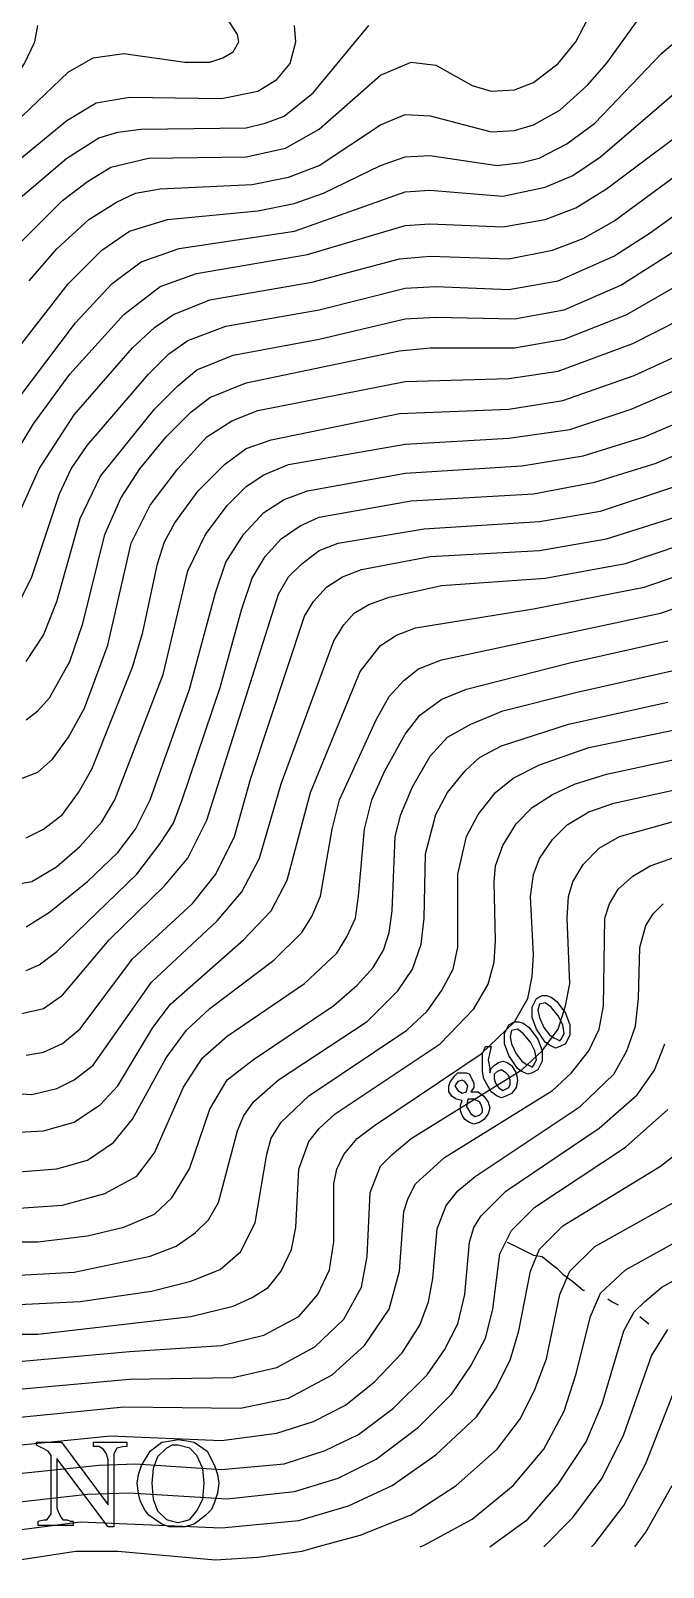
# Model space of a CAD drawing. Extents: x -4.4 to 64.9, y -5.9 to 77.3.
# Drawn here: x 3.55 to 5.84, y -0.08 to 5.47 of the extents above; entities that cross this region are included whole.
import ezdxf

# ---------------------------------------------------------------- set-up
doc = ezdxf.new("R2010")
doc.units = 0
for name, color, linetype in [('8000-8200', 7, 'CONTINUOUS'), ('8200-8400', 7, 'CONTINUOUS'), ('8400-8600', 7, 'CONTINUOUS'), ('8600-8800', 7, 'CONTINUOUS'), ('8800-9000', 7, 'CONTINUOUS'), ('9000-9200', 7, 'CONTINUOUS'), ('9200-9400', 7, 'CONTINUOUS'), ('9400-9600', 7, 'CONTINUOUS'), ('9600-9800', 7, 'CONTINUOUS'), ('Elevations', 7, 'CONTINUOUS'), ('Labels', 7, 'CONTINUOUS'), ('topo', 7, 'CONTINUOUS'), ('water', 7, 'CONTINUOUS')]:
    doc.layers.add(name, color=color, linetype=linetype)

msp = doc.modelspace()

# ---------------------------------------------------------------- linework, layer by layer
at = {"layer": '8000-8200', "color": 2}
msp.add_lwpolyline([(5.733505, -0.010693), (5.773566, 0.042091), (5.868467, 0.210816)], dxfattribs=at)
at = {"layer": '8200-8400', "color": 2}
for points in [[(4.593823, -0.009086), (4.740143, 0.031147), (4.924682, 0.104958), (5.088134, 0.210407), (5.235753, 0.342218), (5.320112, 0.452938), (5.372844, 0.558387), (5.415024, 0.669108), (5.462474, 0.901097), (5.499384, 0.985457), (5.589014, 1.075087), (5.947543, 1.275445)], [(4.957686, -0.010493), (4.972133, -0.005307), (5.146122, 0.089604), (5.293752, 0.210863), (5.404472, 0.342683), (5.478294, 0.479764), (5.520474, 0.611574), (5.573194, 0.822473), (5.610104, 0.906833), (5.699734, 0.991193), (6.053032, 1.186273)], [(5.210101, -0.01048), (5.346507, 0.089548), (5.457228, 0.216088), (5.557407, 0.368988), (5.615395, 0.506069), (5.694487, 0.769697), (5.731397, 0.838237), (5.768296, 0.875147), (5.831568, 0.927868), (6.142686, 1.101858)], [(5.404488, -0.010612), (5.509935, 0.09484), (5.615385, 0.237199), (5.694477, 0.39537), (5.794645, 0.68008), (5.852645, 0.774991)], [(2.845753, -0.005154), (2.979103, -0.058494), (3.110913, -0.079581), (3.263813, -0.084846), (3.395634, -0.074289), (3.711972, -0.026839), (3.864872, -0.026839), (4.218173, -0.05847), (4.371073, -0.04794), (4.529254, -0.026852), (4.593823, -0.009099)]]:
    msp.add_lwpolyline(points, dxfattribs=at)
at = {"layer": '8400-8600', "color": 2}
for points in [[(3.353467, 0.442829), (3.885978, 0.495534), (4.307819, 0.490243), (4.481809, 0.527152), (4.639988, 0.611528), (4.755978, 0.716964), (4.845609, 0.848779), (4.882518, 0.98586), (4.89834, 1.202025), (4.914162, 1.249491), (4.940541, 1.302196), (5.045994, 1.397128), (5.436153, 1.639645), (5.504694, 1.702907), (5.567964, 1.781991), (5.604873, 1.861075), (5.620695, 1.945451), (5.62596, 2.261787), (5.641782, 2.314518), (5.673424, 2.36725), (5.726142, 2.414689), (5.789412, 2.451599), (6.211253, 2.599236)], [(3.311264, 0.337287), (3.838515, 0.389992), (4.239266, 0.374117), (4.439614, 0.400575), (4.571424, 0.44275), (4.687425, 0.500746), (4.792875, 0.585096), (4.893046, 0.690559), (4.956316, 0.79073), (4.987955, 0.875105), (5.003777, 0.959455), (5.019599, 1.13871), (5.051238, 1.223085), (5.093418, 1.27579), (5.156687, 1.328522), (5.536298, 1.581596), (5.657567, 1.697589), (5.705018, 1.781965), (5.736657, 1.871579), (5.747187, 1.971777), (5.752453, 2.156297), (5.77354, 2.235381), (5.799892, 2.277556), (5.836801, 2.314465)], [(3.284914, 0.231639), (3.796343, 0.28437), (3.928153, 0.289662), (4.239274, 0.268495), (4.465995, 0.289662), (4.613614, 0.337102), (4.734883, 0.395098), (4.861423, 0.490004), (4.982695, 0.611289), (5.045964, 0.700904), (5.093415, 0.79581), (5.119767, 0.901246), (5.135589, 1.091058), (5.151385, 1.14379), (5.177764, 1.185964), (5.267394, 1.275605), (5.604833, 1.502327), (5.741914, 1.623585), (5.805184, 1.713226), (5.842093, 1.808132)], [(3.28494, 0.126229), (3.754189, 0.178934), (3.907089, 0.184225), (4.26039, 0.163059), (4.50292, 0.189517), (4.661088, 0.236983), (4.79818, 0.305537), (4.95108, 0.42153), (5.072349, 0.542789), (5.140889, 0.64296), (5.19361, 0.743131), (5.219962, 0.848594), (5.246341, 1.048937), (5.288522, 1.133286), (5.372882, 1.217661), (5.699772, 1.433826), (5.852671, 1.570907)]]:
    msp.add_lwpolyline(points, dxfattribs=at)
at = {"layer": '8400-8600', "color": 1}
for points in [[(5.451938, 1.961299), (5.483567, 1.919125), (5.499389, 1.876924), (5.499389, 1.840014), (5.483567, 1.80837), (5.46248, 1.797787), (5.446658, 1.792495), (5.42557, 1.803079), (5.409775, 1.813662), (5.378134, 1.861128), (5.362312, 1.903303), (5.362312, 1.940212), (5.378134, 1.971856), (5.399221, 1.98244), (5.415043, 1.98244), (5.430865, 1.977148)], [(5.451938, 1.824192), (5.462468, 1.818901), (5.467734, 1.824192), (5.478291, 1.845359), (5.473025, 1.877003), (5.457203, 1.908647), (5.430851, 1.940291), (5.409763, 1.956166), (5.388676, 1.950875), (5.383411, 1.929708), (5.388676, 1.90325), (5.404498, 1.86634), (5.425586, 1.839882), (5.441408, 1.829299)], [(5.351757, 1.866393), (5.383388, 1.824192), (5.39921, 1.782018), (5.39921, 1.745135), (5.383388, 1.713491), (5.362301, 1.702907), (5.346479, 1.697616), (5.325391, 1.708199), (5.309569, 1.718782), (5.27793, 1.766222), (5.262108, 1.808397), (5.262108, 1.845306), (5.27793, 1.87695), (5.299018, 1.887534), (5.31484, 1.887534), (5.330662, 1.882242)], [(5.351757, 1.729313), (5.362287, 1.724021), (5.367553, 1.729313), (5.378109, 1.750479), (5.372844, 1.782097), (5.357022, 1.813741), (5.33067, 1.845359), (5.309582, 1.861234), (5.288495, 1.855942), (5.28323, 1.834776), (5.288495, 1.808317), (5.304317, 1.771408), (5.325404, 1.74495), (5.341227, 1.734366)], [(5.209398, 1.718756), (5.209398, 1.702881), (5.214663, 1.718756), (5.22522, 1.729339), (5.241042, 1.739923), (5.256864, 1.745214), (5.272686, 1.739923), (5.288508, 1.729339), (5.30433, 1.702881), (5.309596, 1.676423), (5.30433, 1.649964), (5.288508, 1.628798), (5.267421, 1.618214), (5.251599, 1.612923), (5.235777, 1.618214), (5.21469, 1.634089), (5.188337, 1.681555), (5.183072, 1.708014), (5.183072, 1.739631), (5.183072, 1.771276), (5.193602, 1.797734), (5.21469, 1.797734), (5.209398, 1.776567), (5.204133, 1.750109)], [(5.135587, 1.697669), (5.151409, 1.666024), (5.151409, 1.650149), (5.140852, 1.634274), (5.167205, 1.634274), (5.188292, 1.618399), (5.204114, 1.597233), (5.209379, 1.576066), (5.204114, 1.554899), (5.188292, 1.533733), (5.17247, 1.523149), (5.151383, 1.517858), (5.135561, 1.523149), (5.119739, 1.533733), (5.109208, 1.549608), (5.103943, 1.565483), (5.103943, 1.586649), (5.109208, 1.602524), (5.088121, 1.607816), (5.072299, 1.618399), (5.061742, 1.634274), (5.061742, 1.655441), (5.067007, 1.671316), (5.082829, 1.692483), (5.093386, 1.703066), (5.109208, 1.703066), (5.12503, 1.703066)], [(5.093407, 1.639672), (5.109229, 1.629089), (5.125051, 1.63438), (5.130316, 1.655547), (5.119786, 1.671422), (5.109256, 1.676714), (5.093433, 1.671422), (5.082877, 1.655547)], [(5.241039, 1.650202), (5.256861, 1.639619), (5.277948, 1.650202), (5.283213, 1.660786), (5.283213, 1.676661), (5.277948, 1.692536), (5.267418, 1.703119), (5.251596, 1.713702), (5.235774, 1.708411), (5.225243, 1.697827), (5.225243, 1.681952), (5.230508, 1.666077)], [(5.140857, 1.555323), (5.156679, 1.544739), (5.172501, 1.550031), (5.183032, 1.560614), (5.183032, 1.571198), (5.177766, 1.587073), (5.172501, 1.597656), (5.151414, 1.608239), (5.130327, 1.608239), (5.125061, 1.581781)]]:
    msp.add_lwpolyline(points, close=True, dxfattribs=at)
at = {"layer": '8600-8800', "color": 2}
for points in [[(3.506425, 0.971108), (3.706776, 0.981665), (3.980945, 1.039665), (4.075846, 1.076566), (4.144397, 1.124016), (4.191845, 1.171475), (4.228757, 1.234737), (4.297297, 1.493086), (4.318384, 1.545815), (4.355283, 1.598536), (4.444924, 1.677625), (4.766533, 1.888525), (4.877264, 1.999245), (4.929984, 2.078337), (4.961663, 2.167964), (4.972167, 2.262865), (4.977432, 2.494854), (5.014384, 2.637216), (5.056564, 2.716305), (5.119834, 2.795387), (5.172562, 2.842834), (5.251644, 2.885017), (5.494182, 2.964106), (5.852703, 3.043195)], [(3.506338, 0.865643), (3.727779, 0.876173), (3.986179, 0.913085), (4.128527, 0.949995), (4.233977, 0.992175), (4.307798, 1.055434), (4.360516, 1.160883), (4.402696, 1.408695), (4.418518, 1.466694), (4.455428, 1.524683), (4.555596, 1.619594), (4.908857, 1.856854), (4.982668, 1.925394), (5.035397, 1.999205), (5.077577, 2.078294), (5.093399, 2.157384), (5.093399, 2.421004), (5.125038, 2.558095), (5.167218, 2.637174), (5.230488, 2.716263), (5.293757, 2.768984), (5.388658, 2.816445), (5.567919, 2.879704), (5.879037, 2.942974)], [(3.443097, 0.758537), (3.574918, 0.758537), (4.128567, 0.821807), (4.281467, 0.858716), (4.350007, 0.890358), (4.408006, 0.927256), (4.455457, 0.985256), (4.492366, 1.064348), (4.508188, 1.143426), (4.518719, 1.354326), (4.555628, 1.454507), (4.592529, 1.501958), (4.650529, 1.554687), (5.03015, 1.807758), (5.151409, 1.934298), (5.20414, 2.023928), (5.225228, 2.103017), (5.230493, 2.182106), (5.225228, 2.393006), (5.230493, 2.450997), (5.256845, 2.524808), (5.304296, 2.603897), (5.362295, 2.661896), (5.436106, 2.709347), (5.515195, 2.746256), (5.631186, 2.783158), (5.900087, 2.841157)], [(3.506351, 0.658979), (3.90706, 0.695891), (4.239271, 0.716979), (4.392171, 0.753878), (4.518711, 0.822428), (4.587251, 0.901507), (4.629431, 0.991148), (4.645253, 1.091317), (4.645253, 1.302219), (4.65581, 1.354947), (4.682162, 1.407668), (4.72961, 1.465668), (4.792883, 1.513118), (5.177772, 1.771468), (5.299041, 1.887458), (5.346491, 1.971818), (5.362314, 2.050907), (5.367579, 2.129997), (5.357022, 2.340888), (5.367579, 2.419977), (5.388666, 2.477977), (5.436116, 2.546517), (5.488845, 2.599238), (5.567927, 2.646688), (5.657557, 2.678327), (5.900095, 2.731048)]]:
    msp.add_lwpolyline(points, dxfattribs=at)
at = {"layer": '8800-9000', "color": 2}
for points in [[(3.464158, 1.630262), (3.553839, 1.624997), (3.643469, 1.646084), (3.706739, 1.677723), (3.775277, 1.730444), (3.986179, 2.030984), (4.223438, 2.252425), (4.313069, 2.357874), (4.376338, 2.479143), (4.455428, 2.748034), (4.645237, 3.264734), (4.682139, 3.322733), (4.719048, 3.364902), (4.771769, 3.396544), (4.845588, 3.422896), (5.035397, 3.465076), (5.409777, 3.491455), (5.699768, 3.544176), (5.900119, 3.612716)], [(3.48523, 1.48776), (3.59595, 1.493025), (3.70667, 1.524667), (3.801579, 1.587926), (3.864849, 1.656477), (3.991388, 1.867366), (4.054658, 1.951726), (4.318278, 2.183715), (4.41846, 2.289167), (4.476449, 2.399887), (4.560809, 2.716237), (4.740119, 3.153847), (4.81393, 3.248755), (4.87193, 3.285657), (4.94047, 3.312036), (5.367539, 3.380576), (5.768248, 3.459668), (6.184768, 3.602017)], [(3.506407, 1.345422), (3.643498, 1.355979), (3.754218, 1.38761), (3.849116, 1.45088), (3.917667, 1.53524), (4.038929, 1.75668), (4.112747, 1.856859), (4.197099, 1.935951), (4.429088, 2.109941), (4.529268, 2.21011), (4.566177, 2.268109), (4.597808, 2.34192), (4.639988, 2.584461), (4.66634, 2.689911), (4.79815, 2.979891), (4.845609, 3.064251), (4.89833, 3.12225), (4.951058, 3.16443), (5.03541, 3.196061), (5.826329, 3.364781), (6.258669, 3.51241)], [(3.506431, 1.213625), (3.664601, 1.224182), (3.817501, 1.266362), (3.933489, 1.329624), (3.996759, 1.413984), (4.102212, 1.651244), (4.17076, 1.756693), (4.26039, 1.835783), (4.53983, 2.025592), (4.65582, 2.136312), (4.69273, 2.194304), (4.724361, 2.262852), (4.734918, 2.341933), (4.756005, 2.584474), (4.782357, 2.689924), (4.829808, 2.795373), (4.903627, 2.927184), (4.956347, 2.995724), (5.035437, 3.053723), (5.125067, 3.090622), (5.499458, 3.185533), (5.852708, 3.264612)]]:
    msp.add_lwpolyline(points, dxfattribs=at)
at = {"layer": '9000-9200', "color": 2}
for points in [[(3.463928, 2.378832), (3.553558, 2.394654), (3.643239, 2.447423), (3.727599, 2.521194), (3.806677, 2.610864), (3.854138, 2.689913), (4.028128, 3.143343), (4.117759, 3.517734), (4.181028, 3.649544), (4.260107, 3.754993), (4.328658, 3.823534), (4.391928, 3.865714), (4.481558, 3.902623), (4.903349, 3.976434), (5.277697, 3.997521), (5.499177, 4.029149), (5.720628, 4.102971), (6.210957, 4.31387)], [(3.532738, 2.231208), (3.617098, 2.283939), (3.754189, 2.394659), (3.864907, 2.500109), (3.928179, 2.584469), (3.980897, 2.689918), (4.123257, 3.090619), (4.218157, 3.438599), (4.255069, 3.549327), (4.318339, 3.649499), (4.392147, 3.728588), (4.465969, 3.776038), (4.550328, 3.807717), (4.903579, 3.870939), (5.325417, 3.897318), (5.546858, 3.93427), (5.768309, 4.002768), (6.237558, 4.203158)], [(3.532749, 2.073032), (3.580199, 2.094119), (3.643469, 2.14158), (3.93345, 2.42102), (4.01781, 2.53174), (4.065257, 2.605551), (4.096899, 2.689911), (4.233979, 3.09589), (4.313069, 3.3806), (4.349978, 3.491331), (4.397428, 3.570409), (4.455428, 3.633679), (4.523968, 3.68118), (4.592508, 3.712771), (4.924669, 3.77076), (5.367597, 3.797165), (5.589048, 3.839295), (5.810489, 3.907846), (6.258648, 4.097655)], [(3.506418, 1.914925), (3.596048, 1.936012), (3.664588, 1.983462), (3.833308, 2.183821), (4.033658, 2.378901), (4.118018, 2.479083), (4.186558, 2.616161), (4.444908, 3.433392), (4.481817, 3.496662), (4.529268, 3.544113), (4.592537, 3.591563), (4.661078, 3.617915), (4.972159, 3.670647), (5.388727, 3.696999), (5.610167, 3.733909), (5.879058, 3.823539)]]:
    msp.add_lwpolyline(points, dxfattribs=at)
at = {"layer": '9200-9400', "color": 2}
for points in [[(3.506285, 3.401698), (3.553736, 3.496609), (3.653915, 3.797139), (3.696087, 3.886769), (3.754086, 3.971129), (3.975526, 4.229479), (4.049345, 4.303289), (4.117886, 4.35074), (4.254977, 4.403469), (4.592405, 4.461468), (4.903486, 4.540549), (5.014207, 4.545814), (5.277877, 4.535284), (5.457135, 4.566915), (5.657485, 4.656545), (5.789295, 4.740916), (6.031836, 4.914906)], [(3.532627, 3.190902), (3.595897, 3.285802), (3.643347, 3.407072), (3.727707, 3.707601), (3.801529, 3.860501), (3.996608, 4.103032), (4.080968, 4.187391), (4.149509, 4.245393), (4.281319, 4.298112), (4.592387, 4.356113), (4.903468, 4.429922), (5.014188, 4.435187), (5.298948, 4.429922), (5.478206, 4.461563), (5.683838, 4.551191), (6.073998, 4.798992)], [(3.532797, 2.979928), (3.574976, 3.011567), (3.617156, 3.058967), (3.690978, 3.190828), (3.738425, 3.327908), (3.817507, 3.649528), (3.875506, 3.781338), (3.944046, 3.886788), (4.038958, 4.002789), (4.128588, 4.092416), (4.197128, 4.145137), (4.328936, 4.197869), (4.882547, 4.313857), (4.993267, 4.324387), (5.299118, 4.324387), (5.478376, 4.356026), (5.705097, 4.445656), (6.100527, 4.672378)], [(3.506357, 2.763848), (3.574937, 2.790201), (3.627666, 2.837701), (3.685665, 2.91674), (3.743656, 3.02219), (3.828016, 3.248951), (3.912376, 3.618021), (3.980916, 3.75511), (4.081095, 3.88692), (4.186545, 4.002911), (4.276175, 4.06091), (4.371076, 4.097819), (4.903595, 4.203272), (5.277946, 4.213802), (5.457246, 4.240155), (5.726145, 4.340334), (6.163755, 4.561774)]]:
    msp.add_lwpolyline(points, dxfattribs=at)
at = {"layer": '9400-9600', "color": 2}
for points in [[(3.543263, 4.567048), (3.643432, 4.683068), (3.759433, 4.788505), (3.859613, 4.851766), (3.928153, 4.883411), (4.017783, 4.899286), (4.349944, 4.915161), (4.481754, 4.941619), (4.592482, 4.983794), (4.813962, 5.131405), (4.903592, 5.168314), (4.993233, 5.163022), (5.214673, 5.105052), (5.299033, 5.110344), (5.367573, 5.13151), (5.462472, 5.184242), (5.562653, 5.273856), (5.631194, 5.35294), (5.768282, 5.542752)], [(3.332147, 4.102969), (3.685395, 4.556386), (3.806667, 4.677671), (3.906835, 4.746198), (4.043927, 4.788399), (4.370817, 4.820016), (4.502627, 4.846475), (4.608076, 4.883384), (4.813745, 4.983555), (4.903375, 5.0152), (4.993005, 5.020491), (5.235546, 4.983582), (5.325177, 4.994165), (5.388446, 5.01004), (5.488615, 5.062772), (5.588797, 5.13659), (5.831327, 5.389664), (5.905146, 5.452926)], [(3.284816, 3.850504), (3.711885, 4.414675), (3.843695, 4.557021), (3.949145, 4.636105), (4.086225, 4.683544), (4.502756, 4.746833), (4.903455, 4.889179), (4.993135, 4.89447), (5.256755, 4.873304), (5.409655, 4.904948), (5.509835, 4.947122), (5.610006, 5.015649), (5.942174, 5.300368)], [(3.37442, 3.744379), (3.558959, 4.050185), (3.690769, 4.22944), (3.885849, 4.445605), (4.017659, 4.545776), (4.149469, 4.593242), (4.550178, 4.661769), (4.903478, 4.767232), (4.993109, 4.772524), (5.256729, 4.76194), (5.409629, 4.788399), (5.520349, 4.830573), (5.631069, 4.899127), (6.010688, 5.183845)]]:
    msp.add_lwpolyline(points, dxfattribs=at)
at = {"layer": '9600-9800', "color": 2}
for points in [[(3.490341, 5.136333), (3.685421, 5.320864), (3.775052, 5.373592), (3.885772, 5.389415), (4.107223, 5.357784), (4.196853, 5.357784), (4.244301, 5.373606), (4.281213, 5.394693), (4.3023, 5.431594), (4.297035, 5.457973), (4.260126, 5.515973)], [(0.010528, 5.296554), (0.010528, 5.296554), (0.031721, 5.278694), (0.137171, 5.210154), (0.769861, 4.883264), (1.028211, 4.777814), (1.450052, 4.646004), (1.602952, 4.614365), (1.740043, 4.6091), (1.914033, 4.624922), (2.072201, 4.656553), (2.209292, 4.709282), (2.557272, 4.862182), (2.952703, 4.957083), (3.174143, 5.046721), (3.353412, 5.157441), (3.474723, 5.273432), (3.527441, 5.352521), (3.564351, 5.431613), (3.574881, 5.489602)], [(3.374306, 4.751478), (3.680117, 5.009827), (3.796105, 5.083649), (3.864695, 5.104736), (3.949055, 5.115293), (4.328666, 5.120558), (4.397206, 5.13638), (4.465746, 5.162733), (4.571196, 5.247093), (4.771555, 5.489623)], [(3.443097, 4.951828), (3.680357, 5.146897), (3.785796, 5.210167), (3.907068, 5.231255), (4.239226, 5.225989), (4.371047, 5.252342), (4.439587, 5.294522), (4.487037, 5.352521), (4.508125, 5.431602), (4.50286, 5.489602)]]:
    msp.add_lwpolyline(points, dxfattribs=at)
at = {"layer": 'Elevations', "color": 1}
for points in [[(5.451938, 1.961299), (5.483567, 1.919125), (5.499389, 1.876924), (5.499389, 1.840014), (5.483567, 1.80837), (5.46248, 1.797787), (5.446658, 1.792495), (5.42557, 1.803079), (5.409775, 1.813662), (5.378134, 1.861128), (5.362312, 1.903303), (5.362312, 1.940212), (5.378134, 1.971856), (5.399221, 1.98244), (5.415043, 1.98244), (5.430865, 1.977148)], [(5.451938, 1.824192), (5.462468, 1.818901), (5.467734, 1.824192), (5.478291, 1.845359), (5.473025, 1.877003), (5.457203, 1.908647), (5.430851, 1.940291), (5.409763, 1.956166), (5.388676, 1.950875), (5.383411, 1.929708), (5.388676, 1.90325), (5.404498, 1.86634), (5.425586, 1.839882), (5.441408, 1.829299)], [(5.351757, 1.866393), (5.383388, 1.824192), (5.39921, 1.782018), (5.39921, 1.745135), (5.383388, 1.713491), (5.362301, 1.702907), (5.346479, 1.697616), (5.325391, 1.708199), (5.309569, 1.718782), (5.27793, 1.766222), (5.262108, 1.808397), (5.262108, 1.845306), (5.27793, 1.87695), (5.299018, 1.887534), (5.31484, 1.887534), (5.330662, 1.882242)], [(5.351757, 1.729313), (5.362287, 1.724021), (5.367553, 1.729313), (5.378109, 1.750479), (5.372844, 1.782097), (5.357022, 1.813741), (5.33067, 1.845359), (5.309582, 1.861234), (5.288495, 1.855942), (5.28323, 1.834776), (5.288495, 1.808317), (5.304317, 1.771408), (5.325404, 1.74495), (5.341227, 1.734366)], [(5.209398, 1.718756), (5.209398, 1.702881), (5.214663, 1.718756), (5.22522, 1.729339), (5.241042, 1.739923), (5.256864, 1.745214), (5.272686, 1.739923), (5.288508, 1.729339), (5.30433, 1.702881), (5.309596, 1.676423), (5.30433, 1.649964), (5.288508, 1.628798), (5.267421, 1.618214), (5.251599, 1.612923), (5.235777, 1.618214), (5.21469, 1.634089), (5.188337, 1.681555), (5.183072, 1.708014), (5.183072, 1.739631), (5.183072, 1.771276), (5.193602, 1.797734), (5.21469, 1.797734), (5.209398, 1.776567), (5.204133, 1.750109)], [(5.135587, 1.697669), (5.151409, 1.666024), (5.151409, 1.650149), (5.140852, 1.634274), (5.167205, 1.634274), (5.188292, 1.618399), (5.204114, 1.597233), (5.209379, 1.576066), (5.204114, 1.554899), (5.188292, 1.533733), (5.17247, 1.523149), (5.151383, 1.517858), (5.135561, 1.523149), (5.119739, 1.533733), (5.109208, 1.549608), (5.103943, 1.565483), (5.103943, 1.586649), (5.109208, 1.602524), (5.088121, 1.607816), (5.072299, 1.618399), (5.061742, 1.634274), (5.061742, 1.655441), (5.067007, 1.671316), (5.082829, 1.692483), (5.093386, 1.703066), (5.109208, 1.703066), (5.12503, 1.703066)], [(5.093407, 1.639672), (5.109229, 1.629089), (5.125051, 1.63438), (5.130316, 1.655547), (5.119786, 1.671422), (5.109256, 1.676714), (5.093433, 1.671422), (5.082877, 1.655547)], [(5.241039, 1.650202), (5.256861, 1.639619), (5.277948, 1.650202), (5.283213, 1.660786), (5.283213, 1.676661), (5.277948, 1.692536), (5.267418, 1.703119), (5.251596, 1.713702), (5.235774, 1.708411), (5.225243, 1.697827), (5.225243, 1.681952), (5.230508, 1.666077)], [(5.140857, 1.555323), (5.156679, 1.544739), (5.172501, 1.550031), (5.183032, 1.560614), (5.183032, 1.571198), (5.177766, 1.587073), (5.172501, 1.597656), (5.151414, 1.608239), (5.130327, 1.608239), (5.125061, 1.581781)]]:
    msp.add_lwpolyline(points, close=True, dxfattribs=at)
at = {"layer": 'Labels', "color": 6}
for points in [[(3.881668, 0.351204), (3.860554, 0.345912), (3.850024, 0.324746), (3.850024, 0.282571), (3.850024, 0.061141), (3.828936, 0.061141), (3.644405, 0.30895), (3.644405, 0.156021), (3.644405, 0.129563), (3.649671, 0.113688), (3.660201, 0.092521), (3.665466, 0.087229), (3.681288, 0.087229), (3.691819, 0.081938), (3.702376, 0.081938), (3.702376, 0.066063), (3.575836, 0.066063), (3.575836, 0.081938), (3.596923, 0.087229), (3.607454, 0.087229), (3.612719, 0.092521), (3.623276, 0.108396), (3.623276, 0.124271), (3.623276, 0.150729), (3.623276, 0.303632), (3.623276, 0.319507), (3.612719, 0.335382), (3.591631, 0.345965), (3.570544, 0.356549), (3.570544, 0.367132), (3.660184, 0.367132), (3.828893, 0.140437), (3.828893, 0.282783), (3.828893, 0.303949), (3.823628, 0.325116), (3.813097, 0.340991), (3.797275, 0.351574), (3.776188, 0.351574), (3.776188, 0.367449), (3.897458, 0.367449), (3.897458, 0.351574)], [(4.140021, 0.367026), (4.187468, 0.335408), (4.213821, 0.282677), (4.224377, 0.251033), (4.229643, 0.219415), (4.224377, 0.182506), (4.213821, 0.150861), (4.20329, 0.124403), (4.182203, 0.103236), (4.140023, 0.071592), (4.108382, 0.061009), (4.08203, 0.061009), (4.050401, 0.061009), (4.024049, 0.071592), (3.976588, 0.103236), (3.960766, 0.124403), (3.944944, 0.156021), (3.939679, 0.182479), (3.934413, 0.219389), (3.939679, 0.251033), (3.950209, 0.28265), (3.981851, 0.335382), (4.024031, 0.367026), (4.055662, 0.372318), (4.082015, 0.377609), (4.113656, 0.372318)], [(4.060929, 0.082308), (4.082016, 0.077016), (4.103104, 0.082308), (4.124191, 0.0876), (4.150543, 0.119244), (4.171631, 0.161418), (4.176896, 0.219415), (4.171631, 0.272146), (4.150543, 0.319613), (4.124191, 0.346071), (4.082011, 0.356654), (4.060923, 0.356654), (4.039836, 0.346071), (4.008208, 0.314427), (3.992386, 0.272252), (3.987121, 0.219521), (3.992386, 0.161524), (4.008208, 0.11935), (4.039836, 0.087705)]]:
    msp.add_lwpolyline(points, close=True, dxfattribs=at)
at = {"layer": 'topo', "color": 2}
for points in [[(3.242795, 4.43511), (3.664593, 4.856909), (3.754224, 4.925449), (3.838583, 4.978181), (3.975664, 5.009809), (4.328925, 5.015074), (4.471274, 5.046713), (4.592545, 5.115253), (4.814033, 5.310333), (4.924754, 5.357784), (5.014384, 5.347253), (5.146194, 5.273432), (5.214734, 5.252345), (5.299094, 5.257636), (5.367645, 5.283989), (5.457275, 5.352526), (5.520545, 5.431608), (5.578534, 5.542338)], [(3.422209, 3.538768), (3.580379, 3.886748), (3.706919, 4.081828), (3.917818, 4.324369), (3.99691, 4.398177), (4.065448, 4.445627), (4.197261, 4.498359), (4.566328, 4.561629), (4.88268, 4.645988), (4.9934, 4.656519), (5.27816, 4.645988), (5.436328, 4.677617), (5.547048, 4.719799), (5.657768, 4.783069), (6.032119, 5.057238)], [(3.532807, 2.552838), (3.596077, 2.584519), (3.664617, 2.637198), (3.722617, 2.716329), (3.770067, 2.800639), (3.917696, 3.169709), (3.954606, 3.296248), (4.007327, 3.544057), (4.033679, 3.623189), (4.070589, 3.691729), (4.154948, 3.807717), (4.249849, 3.902628), (4.328938, 3.960628), (4.418569, 3.992258), (4.88255, 4.087159), (5.277978, 4.102981), (5.473108, 4.13461), (5.731458, 4.22425), (6.211248, 4.445691)], [(3.532884, 1.767229), (3.596154, 1.777759), (3.664694, 1.809401), (3.727964, 1.862119), (3.917773, 2.115198), (4.133943, 2.315549), (4.218303, 2.420999), (4.286843, 2.55809), (4.344842, 2.768989), (4.539922, 3.354229), (4.571564, 3.40695), (4.619014, 3.459679), (4.677003, 3.49658), (4.745554, 3.522933), (4.993352, 3.570391), (5.388833, 3.591478), (5.631363, 3.633658), (5.879174, 3.712739)], [(3.443142, 1.092348), (3.574953, 1.092348), (3.754224, 1.113436), (3.886034, 1.145067), (3.996754, 1.192528), (4.060024, 1.250516), (4.123294, 1.355966), (4.197104, 1.572146), (4.260374, 1.677586), (4.355283, 1.751407), (4.645264, 1.946487), (4.729623, 2.020295), (4.787623, 2.083568), (4.824532, 2.146837), (4.845619, 2.210107), (4.856176, 2.289196), (4.866707, 2.558087), (4.887794, 2.637176), (4.929974, 2.737356), (4.993244, 2.848076), (5.056513, 2.916616), (5.140873, 2.964066), (5.256914, 3.011517), (5.525802, 3.080057), (5.879063, 3.159146)], [(3.437808, 0.553559), (3.907058, 0.595739), (4.281448, 0.601004), (4.439619, 0.637913), (4.576697, 0.711724), (4.682149, 0.811903), (4.745419, 0.927894), (4.766506, 1.038614), (4.777063, 1.270603), (4.813965, 1.365515), (4.856144, 1.407695), (4.924682, 1.465683), (5.325394, 1.713495), (5.399212, 1.782032), (5.457204, 1.861124), (5.483556, 1.945484), (5.499378, 2.024563), (5.488848, 2.261823), (5.494113, 2.340915), (5.509935, 2.393643), (5.546847, 2.456903), (5.604846, 2.514905), (5.678657, 2.557084), (5.942278, 2.630903)], [(3.284903, 0.021291), (3.727792, 0.079291), (4.239263, 0.058203), (4.518703, 0.084556), (4.697963, 0.137277), (4.856134, 0.211095), (5.014312, 0.321816), (5.161942, 0.458896), (5.230482, 0.559075), (5.283203, 0.664525), (5.314842, 0.769975), (5.357022, 0.986145), (5.388653, 1.065237), (5.473013, 1.149586), (5.826274, 1.365766), (5.921172, 1.439574)], [(5.577176, -0.01049), (5.589003, 0.000887), (5.694453, 0.137967), (5.773542, 0.290867), (5.889533, 0.586126)]]:
    msp.add_lwpolyline(points, dxfattribs=at)
at = {"layer": 'water', "color": 4}
for points in [[(5.272678, 1.091296), (5.304309, 1.075421), (5.367579, 1.043804), (5.399218, 1.038512), (5.42557, 1.017345), (5.451923, 0.996179), (5.47301, 0.975012), (5.509919, 0.948554), (5.546829, 0.91691), (5.552094, 0.91691)], [(5.636488, 0.885689), (5.65231, 0.875105), (5.673397, 0.864522)], [(5.752479, 0.8224), (5.784118, 0.795942)]]:
    msp.add_lwpolyline(points, dxfattribs=at)

doc.saveas('drawing.dxf')
